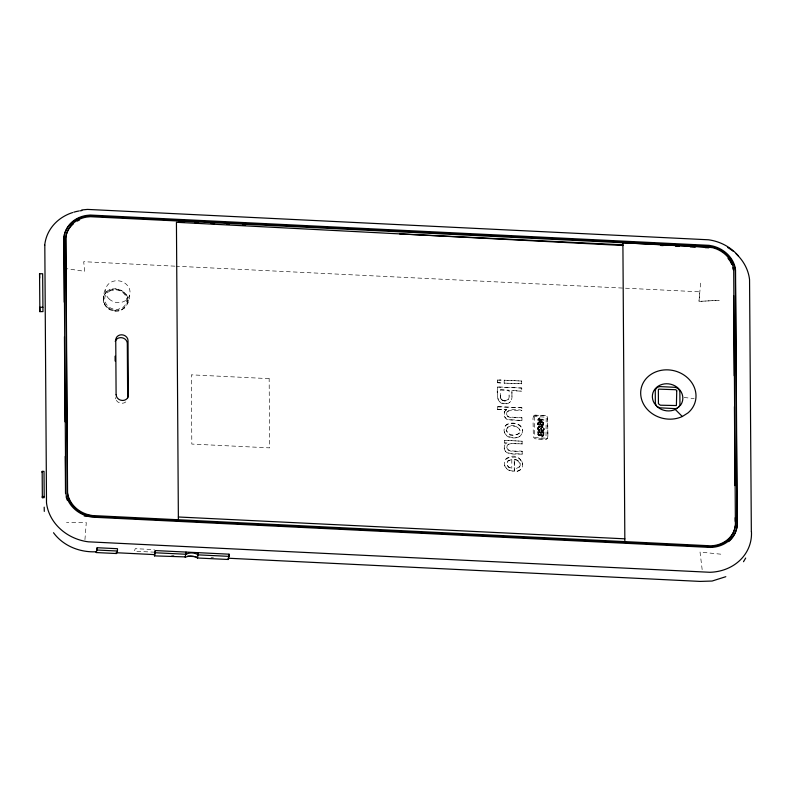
<?xml version="1.0" encoding="UTF-8"?>
<svg xmlns="http://www.w3.org/2000/svg" width="791" height="791" viewBox="0 0 791 791"><rect width="100%" height="100%" fill="white"/><g stroke="black" fill="none" stroke-linecap="round" stroke-linejoin="round"><path stroke-width="0.59" stroke-dasharray="3.96 2.97" d="M543.862 434.892L543.941 432.084L537.821 432.074L543.941 432.084M543.14 434.872C545.019 431.5 538.127 433.072 543.16 433.043M543.18 434.724L543.17 434.388M512.004 395.935C512.222 399.287 510.907 403.301 506.111 403.885C496.491 405.2 496.728 393.226 497.598 386.858L521.783 388.045L521.724 391.179L511.896 390.695L511.925 396.212L511.965 390.408L521.724 391.179M519.321 467.115C521.882 464.673 518.965 459.235 514.249 459.393L514.328 471.021C504.866 472.929 499.813 459.136 509.701 456.951C519.944 452.314 528.655 468.737 516.988 471.367L516.661 468.331L519.39 466.838L516.661 468.331M84.934 539.689L86.288 522.554L66.474 522.446M538.434 424.065L539.343 424.51C539.749 426.665 537.979 421.87 538.355 423.699M538.453 428.208C538.117 425.509 545.434 426.952 543.031 429.948M700.618 283.099L698.977 301.371L719.088 300.343L698.977 301.371L699.778 291.839L176.116 266.221M542.646 430.452L541.519 430.393L541.548 428.673L540.836 428.633L540.777 431.194L543.051 431.164C546.373 428.831 541.182 423.442 538.098 427.219M543.892 429.701L544.02 428.841M540.619 423.462L540.639 424.164L540.975 422.72M537.742 423.709L538.196 422.364L537.91 422.948M506.527 430.344C508.465 417.539 531.423 433.557 513.161 435.248C508.771 437.73 503.116 424.777 508.297 433.409C511.559 436.108 518.817 435.297 519.845 431.935M504.183 412.853L504.628 411.656L504.174 416.115L506.883 419.457L521.991 420.466C516.721 419.734 506.458 421.771 504.174 416.115M543.308 423.907C543.091 420.674 543.19 426.972 540.639 423.679M504.183 447.963C504.559 455.28 516.859 453.54 522.208 453.886L522.139 454.163C516.701 453.777 502.334 456.081 504.431 446.154C503.669 445.412 508.969 441.625 505.854 443.751M509.147 395.836C509.384 398.308 508.129 401.264 504.707 400.988C498.953 400.829 500.545 393.582 500.466 389.854L509.117 390.27L509.078 396.123M540.016 423.195L539.887 423.847C541.489 422.137 539.709 421.652 538.394 423.403L538.968 424.391M522.129 433.063C525.56 421.326 504.747 420.14 504.253 428.554C503.116 432.104 506.378 437.344 511.055 437.73C514.684 438.254 519.4 438.204 521.407 434.546C522.831 431.194 521.734 434.239 521.407 434.546M538.463 422.246C545.118 418.825 545.256 429.315 539.966 423.561M129.675 295.083C129.823 304.258 122.239 313.859 112.451 310.596C102.306 308.164 101.644 296.061 105.875 288.25M103.265 299.581L103.809 296.2M127.46 303.596C132.067 289.457 107.408 282.288 103.661 296.763M128.004 300.214L126.244 306.176M506.517 414.069L507.624 416.264L508.949 416.966L521.971 417.816L510.798 417.559L507.555 416.541C502.7 408.561 517.304 408.917 521.931 410.41L510.432 410.242L507.268 411.607M537.712 428.376L538.869 426.497M506.754 447.528C507.792 452.699 518.016 450.445 522.198 451.236L522.119 451.523C518.293 450.435 504.974 453.935 507.12 445.689C509.186 441.437 517.937 444.196 522.149 443.85L510.956 443.672L508.02 444.384M543.783 435.287L543.862 435.001M105.025 293.619L104.877 294.183C111.017 285.007 127.648 289.644 127.855 300.778M103.7 302.429L103.403 299.018M106.815 292.017L106.963 291.454M104.946 305.128L103.848 301.865M109.346 290.396L109.494 289.842M106.914 307.491L105.094 304.565M112.312 289.447L112.451 288.893M109.474 309.36L109.623 308.797L107.062 306.928M115.486 289.229L115.634 288.675M112.451 310.596L112.589 310.032L109.623 308.797M118.67 289.763L118.818 289.199M115.634 311.12L115.783 310.566L121.923 309.4L126.392 305.613M121.646 290.999L121.794 290.435M118.808 310.903L118.957 310.349M124.207 292.868L124.355 292.304M121.774 309.953L121.923 309.4M126.174 295.231L126.323 294.667M124.306 308.342L124.454 307.778M127.42 297.93L127.569 297.367M497.48 380.145L500.97 380.026L500.911 382.953L497.49 382.785L497.48 380.145L500.97 380.026M497.49 382.785L497.549 379.858M497.579 395.263L497.598 386.858M500.911 382.953L497.569 382.498M497.826 398.545C498.399 403.598 508.02 405.279 510.759 401.423M500.466 389.854L509.117 390.27M504.213 380.184L521.734 381.044L504.213 380.184L504.154 383.111L521.753 383.684L504.154 383.111M497.668 409.511L506.418 409.649L497.668 409.511L497.727 406.584L521.912 407.76L521.852 410.687M500.663 398.308L500.505 395.352M501.197 399.336L500.733 398.021M502.097 400.177L501.276 399.06M503.294 400.75L502.176 399.89M504.707 400.988L508.445 399.326M506.418 409.649L505.301 410.865L506.349 409.936M505.212 426.151C509.097 420.852 522.703 423.373 522.456 430.838M504.233 431.767C505.479 437.522 515.752 439.272 520.053 436.286M507.011 428.267C509.295 424.5 519.776 425.716 520.013 430.719M504.609 440.35L522.129 441.21L504.609 440.35L504.549 443.019L507.041 443.138M504.549 443.019L507.12 442.851M521.783 388.045L497.519 387.145M505.706 459.353L509.622 457.228L515.564 457.139L520.201 459.245L522.446 463.16L521.991 461.687M504.45 465.246C505.281 468.341 510.195 471.594 514.328 471.021M507.565 461.242L511.807 459.423L508.158 460.609L506.734 463.892L508.465 467.254L511.787 468.41L508.544 466.967L506.843 464.851M521.912 407.76L497.648 406.861M514.249 471.307L514.249 459.393M514.18 459.68L515.613 459.601M520.132 463.457L516.8 459.957M516.988 471.367L520.409 469.656L522.248 467.244M533.628 416.145L533.668 416.007A3.48 3.075 14.6 0 1 534.775 415.176L545.572 415.522A3.471 3.065 14.6 0 1 547.619 417.48L547.876 436.375L547.619 417.48M534.775 415.176L545.572 415.522M522.673 464.505L522.515 462.873M538.107 419.477L538.938 418.568M537.722 420.11L543.862 420.13L537.722 420.11L537.791 419.408M538.523 419.141L540.016 417.955L539.294 417.925M538.978 418.429L539.976 418.103M539.294 425.163L538.147 424.767L537.84 423.729M539.126 419.23C551.475 418.835 535.675 421.761 540.016 417.955M537.969 424.54L537.92 424.006M538.127 422.641L538.503 422.107L538.157 422.503M539.561 418.914L539.057 419.517M538.147 424.767L538.048 424.263M538.424 422.384L538.958 421.87M538.542 423.155L538.928 422.602M538.859 422.888L539.363 422.414M539.531 421.722L542.903 422.038L543.99 423.66M538.453 428.514L539.769 430.136L539.502 431.055L538.177 430.264L537.771 428.485M538.602 426.557L539.225 426.329A3.737 3.302 14.6 0 1 540.441 426.082L543.12 426.932M537.92 429.829L539.541 430.917M539.294 422.701L539.956 422.305M538.809 427.367L538.424 428.346L538.612 427.684M538.177 430.264L539.502 431.055M538.493 428.91L538.414 428.663M539.047 427.13L540.194 426.833M539.264 426.191L543.417 427.071L543.921 428.742M539.363 429.988L538.622 429.266M540.461 435.436A1.394 1.236 14.6 0 1 539.432 435.811L538.295 435.297C536.822 431.767 538.75 438.115 540.708 435.119L540.886 435.703L540.747 434.981L538.256 435.436M539.65 426.824L542.438 427.278A1.76 1.562 14.6 0 1 542.992 427.891L543.229 428.247M543.664 424.797L541.865 425.528L540.273 424.46M540.55 423.749L540.817 422.878M539.808 435.09C538.256 435.445 537.564 431.481 540.441 432.628L540.342 434.605M543.328 423.343L542.488 424.807L540.826 424.065M541.093 422.878L542.3 422.513L543.298 423.482M538.542 433.893L539.195 435.208M539.769 430.136L538.582 429.414M540.866 426.675L543.031 427.743M539.482 435.258L540.263 434.694M540.372 434.071L540.441 432.628M540.777 431.194L543.022 431.313L543.971 429.424M542.903 430.037L541.489 430.531L541.548 428.673M541.489 430.531L542.606 430.591M543.209 424.292L543.377 423.62M540.431 435.584L540.747 434.981M542.873 435.277L541.331 435.228L541.153 432.657M541.192 434.981L543.15 434.813M541.331 435.228L541.815 435.554M540.965 435.426L541.222 436.039L540.925 435.564M543.733 435.317L542.547 436.325L541.301 435.752M542.142 436.345L542.933 436.227M543.249 436.068L542.962 436.088A1.79 1.582 14.6 0 1 541.687 436.118M546.126 439.223L546.166 439.084A3.401 3.006 14.6 0 0 547.273 438.283L547.243 438.422A3.401 3.006 14.6 0 1 546.126 439.223L535.843 439.015M533.668 416.007L533.005 418.231L533.352 436.82A3.391 2.996 14.6 0 0 535.883 438.876L546.166 439.084M547.243 438.422L547.916 436.227M540.708 423.056L540.569 423.966M539.937 423.482L540.757 422.295M504.549 411.933L505.37 410.578M540.747 423.155L541.39 422.503M538.73 427.654L539.304 427.091M538.592 418.854L537.751 419.546M538.898 422.75L540.728 422.434M542.952 425.222L540.243 424.599M538.879 422.157L539.492 421.86M541.351 422.651L542.26 422.651M539.887 422.592L540.688 422.582M174.88 266.162L83.708 261.702L84.637 271.313L67.067 268.752M539.086 419.378L543.822 419.606M537.751 419.972L543.822 420.268M540.797 428.781L541.509 428.811M540.767 428.92L541.469 428.949M537.86 431.935L543.901 432.232M538.572 432.677L540.401 432.766M541.113 432.806L543.199 432.904M538.542 432.825L540.362 432.914M154.67 552.187L134.371 551.198L135.261 548.677L154.364 549.616M171.558 555.45L174.02 555.569M210.989 557.388L213.451 557.507M720.799 554.184L700.035 552.049L702.2 569.915M541.004 421.791L542.863 422.176A1.928 1.701 14.6 0 1 543.773 423.047M684.067 397.497L694.152 398.575M539.561 434.971L538.671 434.575M112.589 310.032L115.783 310.566M503.373 400.464L504.777 400.701M515.534 459.887L516.731 460.233M538.463 429.048L538.542 429.553M537.831 429.038L537.949 429.691M537.732 428.623L537.751 429.325M544 428.455L543.951 429.127M541.123 434.051L541.113 434.645M543.862 419.467L543.793 420.407M543.229 432.766L543.199 434.249M538.612 432.539L538.582 433.755M537.89 431.787L537.831 434.091M521.734 381.044L521.674 383.971M521.971 417.816L521.922 420.743M522.129 441.21L522.07 444.137M522.198 451.236L522.139 454.163M511.807 459.423L511.787 468.41M497.727 406.584L497.747 409.224M540.836 428.633L540.817 431.055M125.868 401.897A6.17 5.458 14.6 0 1 116.228 400.295M115.605 398.951A6.17 5.458 14.6 0 1 115.377 397.527M538.661 424.975A1.533 1.355 14.6 0 1 537.88 424.144M543.338 423.768A1.009 0.89 14.6 0 1 543.13 424.312A1.266 1.117 14.6 0 1 542.517 424.668L541.38 424.619A1.177 1.038 14.6 0 1 540.787 424.203M543.882 428.228A3.698 3.263 14.6 0 1 543.931 429.562M537.791 428.089L537.692 428.762L537.791 428.089M537.811 423.422L537.771 424.016L537.811 423.422M538.127 427.081L537.9 427.674L538.127 427.081M543.11 429.661L542.824 430.324L543.11 429.661M534.706 416.462L534.38 436.701L535.032 437.641L545.988 438.174L546.195 417.193L534.706 416.462M110.552 290.673L108.209 292.027A10.965 9.69 14.6 0 0 107.635 305.85A11.123 9.828 14.6 0 0 115.298 309.39L118.166 309.301L123.198 307.205A10.965 9.69 14.6 0 0 123.782 293.382A11.123 9.828 14.6 0 0 116.119 289.852L110.552 290.673M269.158 378.642L191.363 374.835L191.817 444.067L269.602 447.874L269.158 378.642M109.138 298.978A12.438 10.995 14.6 0 0 126.52 299.829A12.241 10.817 14.6 0 0 126.422 284.355A12.438 10.995 14.6 0 0 109.029 283.504A12.241 10.817 14.6 0 0 109.128 298.988"/><path stroke-width="1.19" d="M96.275 552.553L97.184 547.718L117.483 548.707L117.454 551.03L116.574 553.542L96.275 552.553L97.184 547.718M735.403 524.927L733.702 270.047L733.099 266.864A27.547 24.353 14.6 0 0 712.513 247.682L708.973 246.97L90.322 216.704L86.783 217.05A27.556 24.353 14.6 0 0 66.414 234.255M737.024 526.015L735.323 270.858L734.681 267.427A29.405 25.984 14.6 0 0 712.701 246.95L708.894 246.189L89.937 215.913L86.13 216.279A29.415 25.994 14.6 0 0 64.387 234.64M64.417 234.64L63.814 238.012L64.239 302.152M66.434 234.255L65.88 237.379L67.571 492.457L68.164 495.641M155.263 550.566L154.472 555.875L186.142 556.933A11.311 9.976 14.7 0 1 197.503 558.001L228.263 559.484L229.064 554.184L155.263 550.566L154.472 555.875M185.47 554.155L186.014 552.078L185.213 557.378M197.77 554.758L198.314 552.682L197.513 557.981M229.064 554.184L228.263 559.484M743.51 561.719L745.686 558.041M677.393 408.037L675.296 409.471A15.444 13.655 14.6 0 1 660.06 408.72L657.39 407.019L654.444 403.489A15.167 13.398 14.6 0 1 656.757 387.224A15.415 13.625 14.6 0 1 678.312 388.282A15.167 13.398 14.6 0 1 680.853 404.784L677.393 408.037A5.577 4.924 14.6 0 1 675.049 408.631L659.674 407.81L656.955 406.356M682.317 416.511L688.022 412.882A27.547 24.343 14.6 0 0 687.804 378.049A27.992 24.739 14.6 0 0 648.669 376.14A27.547 24.343 14.6 0 0 648.877 410.974A28.011 24.748 14.6 0 0 682.307 416.501L675.296 409.471M725.812 576.698L712.108 581.039L700.173 581.415L228.243 558.228M81.71 209.961L87.455 209.407L708.528 239.792C720.057 241.374 731.032 247.099 738.517 256.086M39.876 311.634L39.55 273.765L42.645 273.726L42.971 311.605L39.876 311.634L39.768 307.313L42.872 307.274M42.348 497.687L42.16 471.377L44.009 471.347L44.207 497.668L42.348 497.687L42.319 496.55L44.177 496.53M710.891 547.461L92.142 517.166L88.325 516.434A29.396 25.984 14.6 0 1 66.345 495.937L65.732 492.506L64.041 237.152L64.635 233.79A29.415 25.994 14.6 0 1 86.357 215.449L90.154 215.053L709.112 245.339L712.928 246.07A29.405 25.984 14.6 0 1 734.928 266.567L735.541 269.998L737.242 525.165A29.415 25.994 14.6 0 1 710.891 547.412M84.212 516.029L710.496 546.66A27.556 24.353 14.6 0 0 735.225 525.788M178.825 221.895L183.759 222.142M194.853 222.686L198.551 222.864M210.871 223.467L214.569 223.645M226.888 224.249L229.36 224.367M242.916 225.03L245.378 225.158M660.693 245.467L663.155 245.596M675.484 246.199L679.182 246.377M690.266 246.921L695.2 247.158M705.058 247.642L708.756 247.82M399.673 233.899L622.913 244.815L624.85 541.697M178.361 516.988L624.831 538.829M155.283 552.761L186.023 554.264A11.311 9.996 14.6 0 1 198.323 554.867L229.074 556.37M97.164 550.032L117.454 551.03M96.393 551.752C80.109 552.652 63.29 546.077 53.511 532.719M116.109 552.721L154.304 554.6M187.576 556.231L196.198 556.656M622.913 245.497L176.433 222.291L178.38 519.766M711.821 247.524L622.903 242.758L622.913 244.815M88.73 514.852L92.28 515.534L710.713 545.81A27.556 24.353 14.6 0 0 735.452 524.927M88.513 515.702L92.053 516.385M656.174 405.447L655.343 403.311L655.264 390.724A5.557 4.904 14.6 0 1 660.159 386.591L674.911 387.313A5.557 4.904 14.6 0 1 679.865 391.931L679.944 404.517A5.497 4.855 14.6 0 1 678.371 407.395M732.881 267.714L733.277 269.84M39.55 273.765L39.659 278.076M44.187 507.16L44.296 511.391M42.16 471.377L42.18 472.514M751.341 531.611L749.552 279.609A46.115 40.756 14.6 0 0 736.114 253.792M733.653 295.577L734.226 375.784M734.443 406.633L735.007 485.605M735.235 517.69L735.264 521.388M127.658 398.13L127.302 343.403A6.17 5.458 14.6 0 0 121.913 337.727A6.17 5.458 14.6 0 0 115.229 341.396M115.743 339.962L116.099 394.689M115.091 356.177L115.13 361.042M64.467 336.689L65.03 421.811M65.258 456.348L65.505 493.357M44.81 245.141L46.511 502.868A46.105 40.746 14.6 0 0 88.295 541.815L709.913 572.288A46.105 40.746 14.6 0 0 751.44 531.611M88.74 514.832A27.547 24.343 14.6 0 1 68.145 495.641M88.523 515.683A27.547 24.343 14.6 0 1 67.917 496.501L67.354 493.307L65.663 238.229L66.217 235.105A27.556 24.353 14.6 0 1 68.906 228.935M727.75 247.534A46.115 40.756 14.6 0 1 732.95 251.093M44.731 245.131A46.125 40.756 14.6 0 1 72.604 212.561M73.781 212.196A46.125 40.756 14.6 0 1 78.833 211.009M79.861 210.841A46.125 40.756 14.6 0 1 81.928 210.564M67.364 500.298A29.356 25.945 14.6 0 1 66.128 496.788M69.549 227.996A27.556 24.353 14.6 0 1 73.454 223.764M77.34 221.075A27.556 24.353 14.6 0 1 79.496 219.997M728.007 258.341A27.547 24.353 14.6 0 1 730.103 261.277M730.706 262.305A27.547 24.353 14.6 0 1 731.744 264.421M737.074 526.025A29.415 25.994 14.6 0 1 728.659 541.657M115.763 339.962A6.17 5.458 14.6 0 1 121.854 334.801A6.17 5.458 14.6 0 1 128.023 340.565L128.399 395.292A6.17 5.458 14.6 0 1 122.289 400.454A6.17 5.458 14.6 0 1 116.119 394.689M676.75 390.794L676.394 405.546L660.277 405.2L658.419 403.687L658.359 389.894A1.691 1.493 14.6 0 1 658.814 389.142L675.89 389.716L676.75 390.794"/></g></svg>
